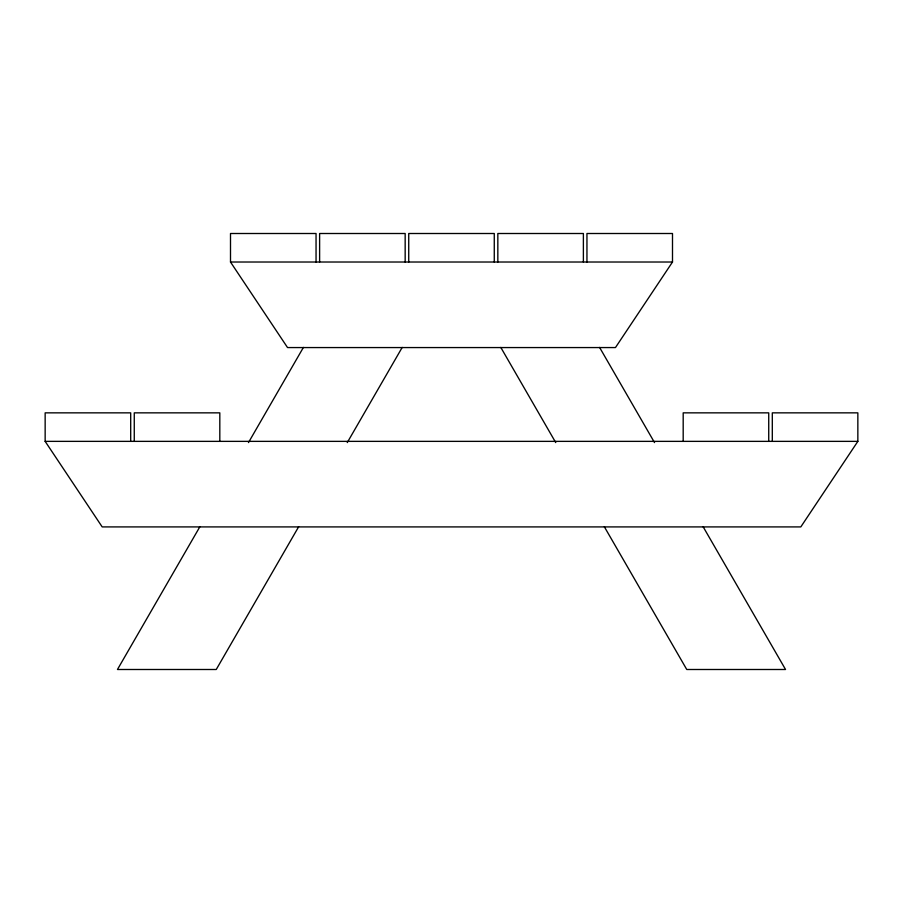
<?xml version="1.0" encoding="UTF-8"?>
<svg xmlns="http://www.w3.org/2000/svg" width="903" height="903" viewBox="0 0 903 903"><rect width="100%" height="100%" fill="white"/><g stroke="black" fill="none" stroke-linecap="round" stroke-linejoin="round"><path stroke-width="1.35" d="M199.868 526.754L117.458 669.495L216.246 669.495L298.656 526.754M248.472 442.583L303.408 347.418M347.26 442.583L402.196 347.418M586.95 262.017L586.95 233.505L672.498 233.505L672.498 262.017L615.462 347.565L287.538 347.565L230.502 262.017L230.502 233.505L316.05 233.505L316.05 262.017M772.302 441.364L772.302 412.852L857.85 412.852L857.85 441.364L800.814 526.912L102.186 526.912L45.15 441.364L45.15 412.852L130.698 412.852L130.698 441.364M230.502 262.017L672.498 262.017M45.15 441.364L857.85 441.364M599.592 347.418L654.528 442.583M703.132 526.754L785.542 669.495L686.754 669.495L604.344 526.754M500.804 347.418L555.74 442.583M768.735 441.364L768.735 412.852L683.187 412.852L683.187 441.364M583.383 262.017L583.383 233.505L497.835 233.505L497.835 262.017M494.268 262.017L494.268 233.505L408.732 233.505L408.732 262.017M405.165 262.017L405.165 233.505L319.617 233.505L319.617 262.017M219.813 441.364L219.813 412.852L134.265 412.852L134.265 441.364"/></g></svg>
